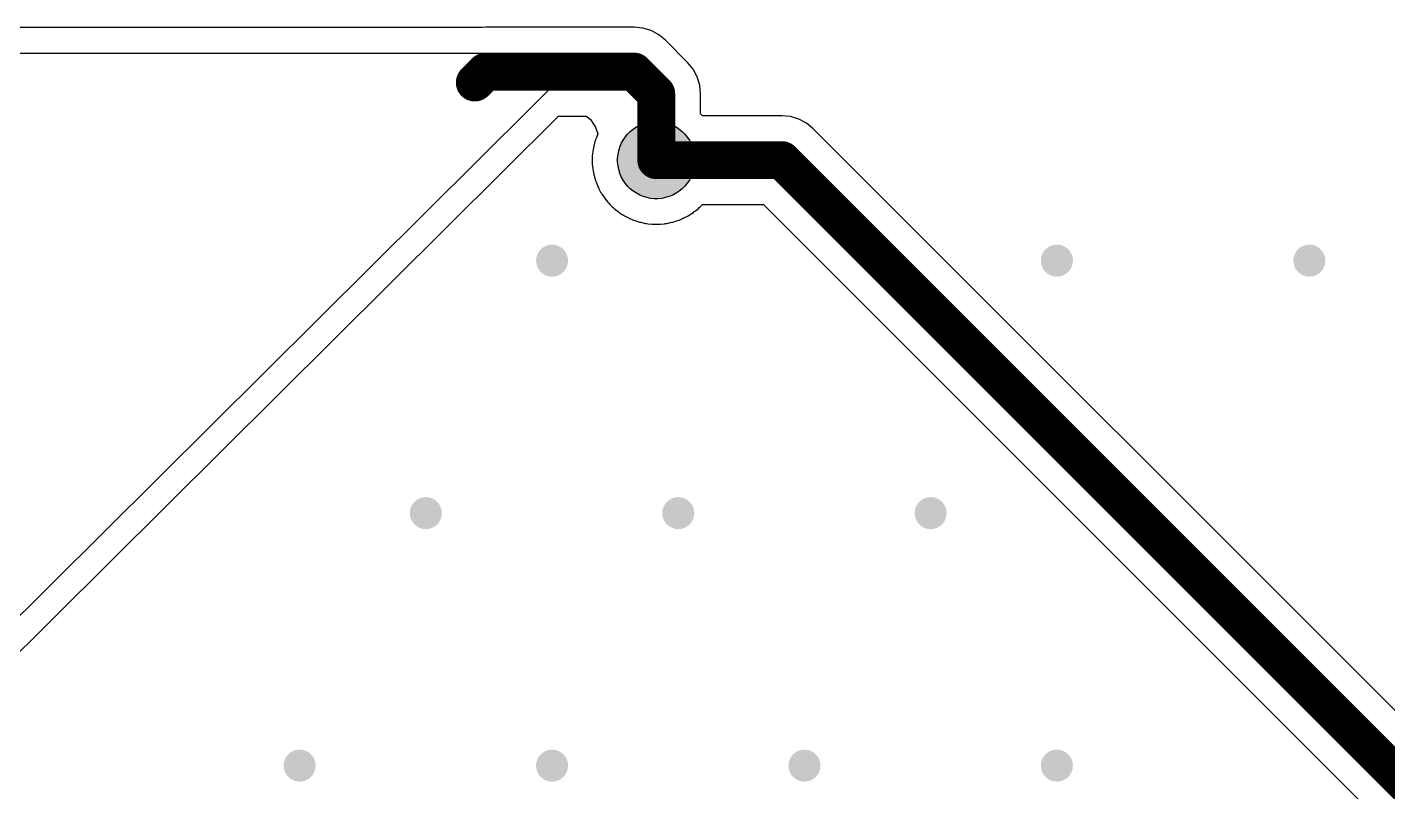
# Model space of a CAD drawing. Header units: inches. Extents: x 4.53 to 13.89, y 0.79 to 10.58.
# Drawn here: x 10.402 to 12.524, y 6.652 to 7.844 of the extents above; entities that cross this region are included whole.
import ezdxf

# ---------------------------------------------------------------- set-up
doc = ezdxf.new("R2010")
doc.units = ezdxf.units.IN
doc.header["$MEASUREMENT"] = 0
doc.layers.add('Top Layer', color=1, linetype='Continuous')
doc.layers.add('Via Holes', color=16, linetype='Continuous')

# ---------------------------------------------------------------- blocks, each defined once
blk = doc.blocks.new('TEST_POINT_1_5MM_13')
at = {"layer": 'Top Layer'}
blk.add_hatch(color=1, dxfattribs=at).paths.add_polyline_path([(-0.003, -0.0602), (-0.0088, -0.0596), (-0.0146, -0.0585), (-0.0203, -0.0568), (-0.0258, -0.0545), (-0.031, -0.0517), (-0.0359, -0.0484), (-0.0405, -0.0447), (-0.0447, -0.0405), (-0.0484, -0.0359), (-0.0517, -0.031), (-0.0545, -0.0258), (-0.0568, -0.0203), (-0.0585, -0.0146), (-0.0596, -0.0088), (-0.0602, -0.003), (-0.0602, 0), (-0.0602, 0.003), (-0.0596, 0.0088), (-0.0585, 0.0146), (-0.0568, 0.0203), (-0.0545, 0.0258), (-0.0517, 0.031), (-0.0484, 0.0359), (-0.0447, 0.0405), (-0.0405, 0.0447), (-0.0359, 0.0484), (-0.031, 0.0517), (-0.0258, 0.0545), (-0.0203, 0.0568), (-0.0146, 0.0585), (-0.0088, 0.0596), (-0.003, 0.0602), (0, 0.0602), (0.003, 0.0602), (0.0088, 0.0596), (0.0146, 0.0585), (0.0203, 0.0568), (0.0258, 0.0545), (0.031, 0.0517), (0.0359, 0.0484), (0.0405, 0.0447), (0.0447, 0.0405), (0.0484, 0.0359), (0.0517, 0.031), (0.0545, 0.0258), (0.0568, 0.0203), (0.0585, 0.0146), (0.0596, 0.0088), (0.0602, 0.003), (0.0602, 0), (0.0602, -0.003), (0.0596, -0.0088), (0.0585, -0.0146), (0.0568, -0.0203), (0.0545, -0.0258), (0.0517, -0.031), (0.0484, -0.0359), (0.0447, -0.0405), (0.0405, -0.0447), (0.0359, -0.0484), (0.031, -0.0517), (0.0258, -0.0545), (0.0203, -0.0568), (0.0146, -0.0585), (0.0088, -0.0596), (0.003, -0.0602), (0, -0.0602)])
for p, q in [((-0.0447, 0.0405), (-0.0405, 0.0447)), ((-0.0405, 0.0447), (-0.0359, 0.0484)), ((-0.0359, 0.0484), (-0.031, 0.0517)), ((-0.031, 0.0517), (-0.0258, 0.0545)), ((-0.0258, 0.0545), (-0.0203, 0.0568)), ((-0.0203, 0.0568), (-0.0146, 0.0585)), ((-0.0146, 0.0585), (-0.0088, 0.0596)), ((-0.0088, 0.0596), (-0.003, 0.0602)), ((-0.003, 0.0602), (0, 0.0602)), ((0, 0.0602), (0.003, 0.0602)), ((0.003, 0.0602), (0.0088, 0.0596)), ((0.0088, 0.0596), (0.0146, 0.0585)), ((0.0146, 0.0585), (0.0203, 0.0568)), ((0.0203, 0.0568), (0.0258, 0.0545)), ((0.0258, 0.0545), (0.031, 0.0517)), ((0.031, 0.0517), (0.0359, 0.0484)), ((0.0359, 0.0484), (0.0405, 0.0447)), ((0.0405, 0.0447), (0.0447, 0.0405)), ((-0.0568, 0.0203), (-0.0545, 0.0258)), ((-0.0545, 0.0258), (-0.0517, 0.031)), ((-0.0517, 0.031), (-0.0484, 0.0359)), ((-0.0484, 0.0359), (-0.0447, 0.0405)), ((0.0447, 0.0405), (0.0484, 0.0359)), ((0.0484, 0.0359), (0.0517, 0.031)), ((0.0517, 0.031), (0.0545, 0.0258)), ((0.0545, 0.0258), (0.0568, 0.0203)), ((-0.0602, 0.003), (-0.0596, 0.0088)), ((-0.0602, 0), (-0.0602, 0.003)), ((-0.0602, -0.003), (-0.0602, 0)), ((-0.0596, 0.0088), (-0.0585, 0.0146)), ((-0.0585, 0.0146), (-0.0568, 0.0203)), ((0.0568, 0.0203), (0.0585, 0.0146)), ((0.0585, 0.0146), (0.0596, 0.0088)), ((0.0596, 0.0088), (0.0602, 0.003)), ((0.0602, 0.003), (0.0602, 0)), ((0.0602, 0), (0.0602, -0.003)), ((-0.0596, -0.0088), (-0.0602, -0.003)), ((-0.0585, -0.0146), (-0.0596, -0.0088)), ((-0.0568, -0.0203), (-0.0585, -0.0146)), ((-0.0545, -0.0258), (-0.0568, -0.0203)), ((0.0568, -0.0203), (0.0545, -0.0258)), ((0.0585, -0.0146), (0.0568, -0.0203)), ((0.0596, -0.0088), (0.0585, -0.0146)), ((0.0602, -0.003), (0.0596, -0.0088)), ((-0.0517, -0.031), (-0.0545, -0.0258)), ((-0.0484, -0.0359), (-0.0517, -0.031)), ((-0.0447, -0.0405), (-0.0484, -0.0359)), ((-0.0405, -0.0447), (-0.0447, -0.0405)), ((0.0447, -0.0405), (0.0405, -0.0447)), ((0.0484, -0.0359), (0.0447, -0.0405)), ((0.0517, -0.031), (0.0484, -0.0359)), ((0.0545, -0.0258), (0.0517, -0.031)), ((-0.0359, -0.0484), (-0.0405, -0.0447)), ((-0.031, -0.0517), (-0.0359, -0.0484)), ((-0.0258, -0.0545), (-0.031, -0.0517)), ((-0.0203, -0.0568), (-0.0258, -0.0545)), ((-0.0146, -0.0585), (-0.0203, -0.0568)), ((-0.0088, -0.0596), (-0.0146, -0.0585)), ((-0.003, -0.0602), (-0.0088, -0.0596)), ((0, -0.0602), (-0.003, -0.0602)), ((0, -0.0602), (0, -0.0602)), ((0.003, -0.0602), (0, -0.0602)), ((0.0088, -0.0596), (0.003, -0.0602)), ((0.0146, -0.0585), (0.0088, -0.0596)), ((0.0203, -0.0568), (0.0146, -0.0585)), ((0.0258, -0.0545), (0.0203, -0.0568)), ((0.031, -0.0517), (0.0258, -0.0545)), ((0.0359, -0.0484), (0.031, -0.0517)), ((0.0405, -0.0447), (0.0359, -0.0484))]:
    blk.add_line(p, q, dxfattribs=at)

msp = doc.modelspace()

# ---------------------------------------------------------------- hatches: boundary and pattern name
at = {"layer": 'Top Layer'}
h = msp.add_hatch(color=1, dxfattribs=at)
edge = h.paths.add_edge_path()
edge.add_arc((11.2205, 7.4803), 0.025, 0, 360)
h = msp.add_hatch(color=1, dxfattribs=at)
edge = h.paths.add_edge_path()
edge.add_arc((12.0079, 7.4803), 0.025, 0, 360)
h = msp.add_hatch(color=1, dxfattribs=at)
edge = h.paths.add_edge_path()
edge.add_arc((12.4016, 7.4803), 0.025, 0, 360)
h = msp.add_hatch(color=1, dxfattribs=at)
edge = h.paths.add_edge_path()
edge.add_arc((11.0236, 7.0866), 0.025, 0, 360)
h = msp.add_hatch(color=1, dxfattribs=at)
edge = h.paths.add_edge_path()
edge.add_arc((11.4173, 7.0866), 0.025, 0, 360)
h = msp.add_hatch(color=1, dxfattribs=at)
edge = h.paths.add_edge_path()
edge.add_arc((11.811, 7.0866), 0.025, 0, 360)
h = msp.add_hatch(color=1, dxfattribs=at)
edge = h.paths.add_edge_path()
edge.add_arc((10.8268, 6.6929), 0.025, 0, 360)
h = msp.add_hatch(color=1, dxfattribs=at)
edge = h.paths.add_edge_path()
edge.add_arc((11.2205, 6.6929), 0.025, 0, 360)
h = msp.add_hatch(color=1, dxfattribs=at)
edge = h.paths.add_edge_path()
edge.add_arc((11.6142, 6.6929), 0.025, 0, 360)
h = msp.add_hatch(color=1, dxfattribs=at)
edge = h.paths.add_edge_path()
edge.add_arc((12.0079, 6.6929), 0.025, 0, 360)
at = {"layer": 'Via Holes'}
h = msp.add_hatch(color=7, dxfattribs=at)
edge = h.paths.add_edge_path()
edge.add_arc((11.2205, 7.4803), 0.014, 0, 360)
h = msp.add_hatch(color=7, dxfattribs=at)
edge = h.paths.add_edge_path()
edge.add_arc((12.0079, 7.4803), 0.014, 0, 360)
h = msp.add_hatch(color=7, dxfattribs=at)
edge = h.paths.add_edge_path()
edge.add_arc((12.4016, 7.4803), 0.014, 0, 360)
h = msp.add_hatch(color=7, dxfattribs=at)
edge = h.paths.add_edge_path()
edge.add_arc((11.0236, 7.0866), 0.014, 0, 360)
h = msp.add_hatch(color=7, dxfattribs=at)
edge = h.paths.add_edge_path()
edge.add_arc((11.4173, 7.0866), 0.014, 0, 360)
h = msp.add_hatch(color=7, dxfattribs=at)
edge = h.paths.add_edge_path()
edge.add_arc((11.811, 7.0866), 0.014, 0, 360)
h = msp.add_hatch(color=7, dxfattribs=at)
edge = h.paths.add_edge_path()
edge.add_arc((10.8268, 6.6929), 0.014, 0, 360)
h = msp.add_hatch(color=7, dxfattribs=at)
edge = h.paths.add_edge_path()
edge.add_arc((11.2205, 6.6929), 0.014, 0, 360)
h = msp.add_hatch(color=7, dxfattribs=at)
edge = h.paths.add_edge_path()
edge.add_arc((11.6142, 6.6929), 0.014, 0, 360)
h = msp.add_hatch(color=7, dxfattribs=at)
edge = h.paths.add_edge_path()
edge.add_arc((12.0079, 6.6929), 0.014, 0, 360)

# ---------------------------------------------------------------- linework, layer by layer
at = {"layer": 'Top Layer'}
for p, q in [((11.1117, 7.8437), (10.2356, 7.8437)), ((11.117, 7.8442), (11.1117, 7.8437)), ((11.3484, 7.8442), (11.117, 7.8442)), ((11.3619, 7.8429), (11.3484, 7.8442)), ((11.3749, 7.839), (11.3619, 7.8429)), ((11.3869, 7.8326), (11.3749, 7.839)), ((11.3974, 7.824), (11.3869, 7.8326)), ((11.432, 7.7894), (11.3974, 7.824)), ((10.2356, 7.804), (11.273, 7.804)), ((11.273, 7.804), (10.2585, 6.7958)), ((11.4406, 7.7789), (11.432, 7.7894)), ((11.447, 7.7669), (11.4406, 7.7789)), ((11.4509, 7.7539), (11.447, 7.7669)), ((11.4522, 7.7404), (11.4509, 7.7539)), ((11.4522, 7.7091), (11.4522, 7.7404)), ((10.2865, 6.7677), (11.2305, 7.7058)), ((11.2305, 7.7058), (11.2736, 7.7058)), ((11.2736, 7.7058), (11.2746, 7.7051)), ((11.2746, 7.7051), (11.2804, 7.7002)), ((11.4551, 7.7062), (11.4522, 7.7091)), ((11.579, 7.7062), (11.4551, 7.7062)), ((11.5925, 7.7049), (11.579, 7.7062)), ((11.6055, 7.701), (11.5925, 7.7049)), ((11.2804, 7.7002), (11.2864, 7.6916)), ((11.2864, 7.6916), (11.2882, 7.6883)), ((11.2882, 7.6883), (11.2918, 7.678)), ((11.6175, 7.6946), (11.6055, 7.701)), ((11.628, 7.686), (11.6175, 7.6946)), ((12.5912, 6.7227), (11.628, 7.686)), ((11.2862, 7.6612), (11.2856, 7.6594)), ((11.2865, 7.6632), (11.2862, 7.6612)), ((11.2882, 7.6688), (11.2865, 7.6632)), ((11.2891, 7.6706), (11.2882, 7.6688)), ((11.2896, 7.6725), (11.2891, 7.6706)), ((11.2918, 7.678), (11.2896, 7.6725)), ((11.2833, 7.6419), (11.2831, 7.64)), ((11.2831, 7.64), (11.2831, 7.634)), ((11.2839, 7.6497), (11.2833, 7.6439)), ((11.2833, 7.6439), (11.2833, 7.6419)), ((11.2843, 7.6516), (11.2839, 7.6497)), ((11.2844, 7.6536), (11.2843, 7.6516)), ((11.2856, 7.6594), (11.2844, 7.6536)), ((11.2831, 7.634), (11.2833, 7.6321)), ((11.2833, 7.6321), (11.2833, 7.6301)), ((11.2833, 7.6301), (11.2839, 7.6243)), ((11.2839, 7.6243), (11.2843, 7.6224)), ((11.2843, 7.6224), (11.2844, 7.6204)), ((11.2844, 7.6204), (11.2856, 7.6146)), ((11.2856, 7.6146), (11.2862, 7.6128)), ((11.2862, 7.6128), (11.2865, 7.6108)), ((11.2865, 7.6108), (11.2882, 7.6052)), ((11.2882, 7.6052), (11.2891, 7.6034)), ((11.2891, 7.6034), (11.2896, 7.6015)), ((11.2896, 7.6015), (11.2918, 7.596)), ((11.2918, 7.596), (11.2928, 7.5943)), ((11.2928, 7.5943), (11.2935, 7.5925)), ((11.2935, 7.5925), (11.2963, 7.5873)), ((11.2963, 7.5873), (11.2974, 7.5857)), ((11.2974, 7.5857), (11.2983, 7.5839)), ((11.2983, 7.5839), (11.3016, 7.579)), ((11.3016, 7.579), (11.3029, 7.5776)), ((11.3029, 7.5776), (11.3039, 7.5759)), ((11.3039, 7.5759), (11.3076, 7.5713)), ((11.3076, 7.5713), (11.3091, 7.57)), ((11.3091, 7.57), (11.3103, 7.5684)), ((11.3103, 7.5684), (11.3144, 7.5643)), ((11.3144, 7.5643), (11.316, 7.5631)), ((11.316, 7.5631), (11.3173, 7.5616)), ((11.3173, 7.5616), (11.3219, 7.5579)), ((11.3219, 7.5579), (11.3236, 7.5569)), ((11.3236, 7.5569), (11.325, 7.5556)), ((11.325, 7.5556), (11.3299, 7.5523)), ((11.4361, 7.5523), (11.441, 7.5556)), ((11.441, 7.5556), (11.4424, 7.5569)), ((11.4424, 7.5569), (11.4441, 7.5579)), ((11.4441, 7.5579), (11.4487, 7.5616)), ((11.4487, 7.5616), (11.45, 7.5631)), ((11.45, 7.5631), (11.4516, 7.5643)), ((11.4516, 7.5643), (11.4551, 7.5678)), ((11.4551, 7.5678), (11.5503, 7.5678)), ((11.5503, 7.5678), (12.4995, 6.6186)), ((11.3299, 7.5523), (11.3317, 7.5514)), ((11.3317, 7.5514), (11.3333, 7.5503)), ((11.3333, 7.5503), (11.3385, 7.5475)), ((11.3385, 7.5475), (11.3403, 7.5468)), ((11.3403, 7.5468), (11.342, 7.5458)), ((11.342, 7.5458), (11.3475, 7.5436)), ((11.3475, 7.5436), (11.3494, 7.5431)), ((11.3494, 7.5431), (11.3512, 7.5422)), ((11.3512, 7.5422), (11.3568, 7.5405)), ((11.3568, 7.5405), (11.3588, 7.5402)), ((11.3588, 7.5402), (11.3606, 7.5396)), ((11.3606, 7.5396), (11.3664, 7.5384)), ((11.3664, 7.5384), (11.3684, 7.5383)), ((11.3684, 7.5383), (11.3703, 7.5379)), ((11.3703, 7.5379), (11.3761, 7.5373)), ((11.3761, 7.5373), (11.3781, 7.5373)), ((11.3781, 7.5373), (11.38, 7.5371)), ((11.38, 7.5371), (11.383, 7.5371)), ((11.383, 7.5371), (11.383, 7.5371)), ((11.383, 7.5371), (11.383, 7.5371)), ((11.383, 7.5371), (11.386, 7.5371)), ((11.386, 7.5371), (11.3879, 7.5373)), ((11.3879, 7.5373), (11.3898, 7.5373)), ((11.3898, 7.5373), (11.3957, 7.5379)), ((11.3957, 7.5379), (11.3976, 7.5383)), ((11.3976, 7.5383), (11.3996, 7.5384)), ((11.3996, 7.5384), (11.4054, 7.5396)), ((11.4054, 7.5396), (11.4072, 7.5402)), ((11.4072, 7.5402), (11.4092, 7.5405)), ((11.4092, 7.5405), (11.4148, 7.5422)), ((11.4148, 7.5422), (11.4166, 7.5431)), ((11.4166, 7.5431), (11.4185, 7.5436)), ((11.4185, 7.5436), (11.424, 7.5458)), ((11.424, 7.5458), (11.4257, 7.5468)), ((11.4257, 7.5468), (11.4275, 7.5475)), ((11.4275, 7.5475), (11.4327, 7.5503)), ((11.4327, 7.5503), (11.4343, 7.5514)), ((11.4343, 7.5514), (11.4361, 7.5523))]:
    msp.add_line(p, q, dxfattribs=at)
for points in [[(11.1, 7.758, 0.0591, 0.0591, 0), (11.117, 7.775, 0.0591, 0.0591, 0)], [(11.117, 7.775, 0.0591, 0.0591, 0), (11.3484, 7.775, 0.0591, 0.0591, 0)], [(11.3484, 7.775, 0.0591, 0.0591, 0), (11.383, 7.7404, 0.0591, 0.0591, 0)], [(11.383, 7.637, 0.0591, 0.0591, 0), (11.383, 7.7404, 0.0591, 0.0591, 0)], [(11.383, 7.637, 0.0591, 0.0591, 0), (11.579, 7.637, 0.0591, 0.0591, 0)], [(11.579, 7.637, 0.0591, 0.0591, 0), (12.5687, 6.6473, 0.0591, 0.0591, 0)]]:
    msp.add_lwpolyline(points, format="xyseb", dxfattribs=at)
for points in [[(11.1022, 7.775, 0.0295, 0.0295, 1), (11.1318, 7.775, 0.0295, 0.0295, 1)], [(11.1022, 7.775, 0.0295, 0.0295, 1), (11.1318, 7.775, 0.0295, 0.0295, 1)], [(11.3336, 7.775, 0.0295, 0.0295, 1), (11.3632, 7.775, 0.0295, 0.0295, 1)], [(11.3336, 7.775, 0.0295, 0.0295, 1), (11.3632, 7.775, 0.0295, 0.0295, 1)], [(11.0852, 7.758, 0.0295, 0.0295, 1), (11.1148, 7.758, 0.0295, 0.0295, 1)], [(11.3682, 7.7404, 0.0295, 0.0295, 1), (11.3978, 7.7404, 0.0295, 0.0295, 1)], [(11.3682, 7.7404, 0.0295, 0.0295, 1), (11.3978, 7.7404, 0.0295, 0.0295, 1)], [(11.3682, 7.637, 0.0295, 0.0295, 1), (11.3978, 7.637, 0.0295, 0.0295, 1)], [(11.3682, 7.637, 0.0295, 0.0295, 1), (11.3978, 7.637, 0.0295, 0.0295, 1)], [(11.5642, 7.637, 0.0295, 0.0295, 1), (11.5938, 7.637, 0.0295, 0.0295, 1)], [(11.5642, 7.637, 0.0295, 0.0295, 1), (11.5938, 7.637, 0.0295, 0.0295, 1)]]:
    msp.add_lwpolyline(points, format="xyseb", close=True, dxfattribs=at)

# ---------------------------------------------------------------- block references
at = {"rotation": 90}
msp.add_blockref('TEST_POINT_1_5MM_13', (11.383, 7.637), dxfattribs=at)

doc.saveas('drawing.dxf')
